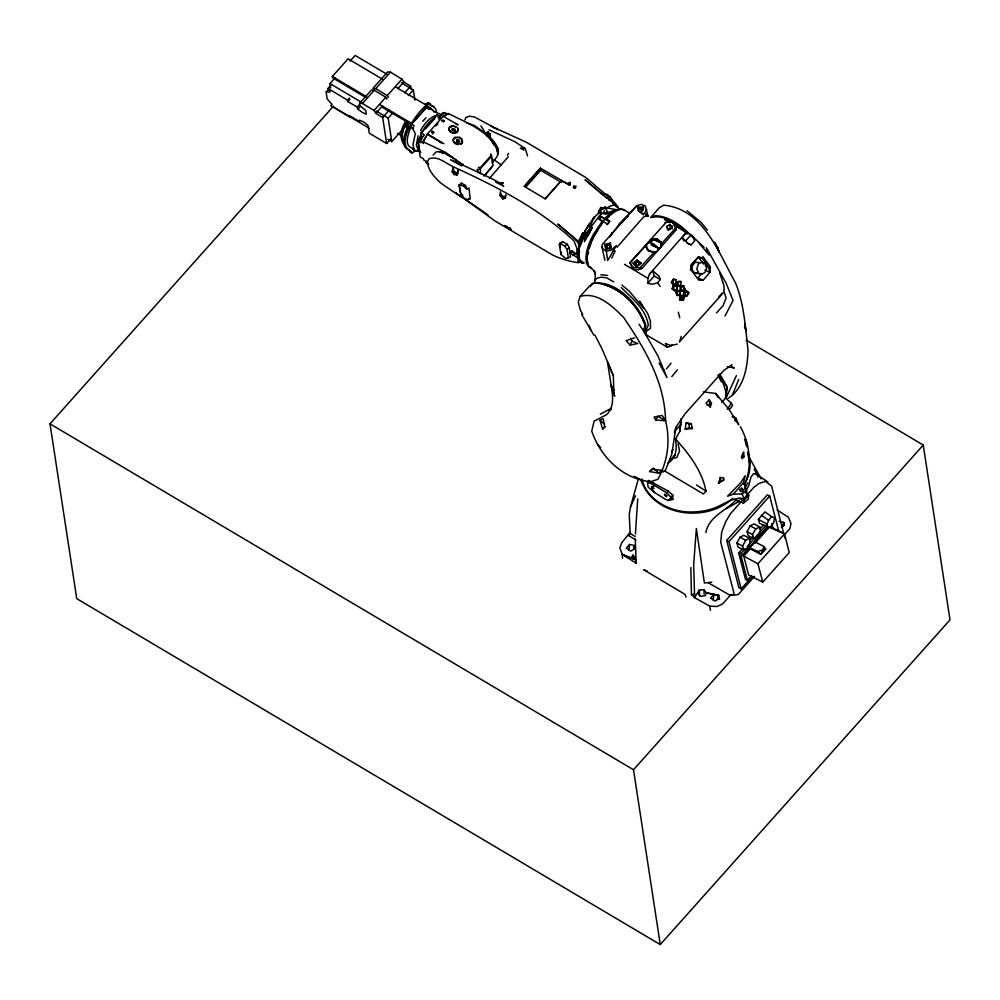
<?xml version="1.0" encoding="UTF-8"?>
<svg xmlns="http://www.w3.org/2000/svg" width="1000" height="1000" viewBox="0 0 1000 1000"><rect width="100%" height="100%" fill="white"/><g stroke="black" fill="none" stroke-linecap="round" stroke-linejoin="round"><path stroke-width="1.5" d="M408.175 122.1L406.5 125.275L406.5 127.438L404.5 126.112L407.238 121.812M605.812 218.663L609.913 221.012L607.062 224.662L609.462 221.938L605.812 219.713L605.812 218.663L615.375 211.3L620.525 209.237L624.462 210.125L629.825 213.312M402.325 138.637L402.375 133.325L403.825 127.487L406.075 123.112M622.475 558.2L622.337 554.475L636.138 563.2L636.188 560.062L622.337 554.475L619.837 547.888L621.712 542.788L630.087 532.438L629.25 514.525L630.45 507.15L638.4 478.663M586.225 232.463L578.65 249.288L578.513 257.825L582.112 263.012M449.6 127.325L452.9 125.9L456.375 126.925L452.262 126.025L449.6 127.325L448.8 129.475L450.375 131.912L455.438 133.238M649.5 274.1L652.775 270.663L659.137 276.35L660.225 279.55L657.588 282.875L651.963 284.25L647.862 283.288L648.012 278.387L649.5 274.1L685.075 233.85L688.3 233.325L691 234.938L704.062 247.362M637.725 498.888L635.425 534.1M409.475 123.4L409.275 122.037C406.788 129.762 397.812 146.237 409.45 150.2M436.475 112.9L435.913 109.375L433.888 106.613L430.737 105.562L429.925 103.637L426.55 105.337C419.8 109.025 393.363 143.25 411 151.113L411.875 152.975L415.763 150.738M678.875 281.775L676.062 282.838L677.75 286.062L683.775 285.887L683.525 295.375L684.65 296.663L683.438 300.238L679.6 299.85L679.712 295.338L686.975 295.887L688.787 292.7L686.213 290.6L677.575 291.062L675.775 292.1L677.2 295.512L680.425 294.975L680.125 286.112L680.987 285.525L680.925 281.5L678.162 281.588L673.5 285.113L672.175 288.663L674.163 290.55L676.938 290.012L676.775 285.812L673.5 285.113L671.363 282.475L673.462 279.163L675.925 279.575L676.112 283.85L673.312 284.312L671.363 282.475L673.462 279.163M687.237 292.775L686.213 290.6L683.55 290.988L685.138 289.875L683.775 285.887L681.1 287.587L680.1 290.575L679.712 295.338L681.137 295.95L680.913 299.387L679.6 299.85L683.438 300.238L680.913 299.387L685.713 290.775L688.787 292.7L686.975 295.887L684.587 293.988M419.062 146.062L418.85 149.125L420.737 152.4M457.863 172.525L458.038 170.075L456.912 175.025L454.038 174.425L452.212 171.812L453.188 166.725C445.763 163.4 437.812 155.412 429.038 158.812L427.7 161.2C427.312 169.75 434.2 176.55 439.787 182.237C455.325 193.75 472.375 203.325 487.9 215.012M594.862 281.863L595.4 274.438L594.225 270.725L595.413 274.163M746.237 493.413L748.75 495.213L743.825 500.538L743.637 503L735.8 500.138C725.812 511.012 708.787 516.487 705.875 532.575M500.037 195.575L501.438 195.275L505.325 197.675L502.812 198.812L500.037 195.575L500.337 191.75L502.812 198.812L505.225 198.275L505.675 194.938L505.225 198.275M721.787 402.488L725.537 397.925L726.038 392.013L723.263 383.55L718.325 375.562M578.65 249.288L578.1 255.4L579.725 261.163L583.475 263.312M679.837 431.238L681.237 418.9L679.837 431.238L675.575 439.087C676.888 448.375 676.85 457.775 667.65 463.363M458.288 130.1L457.612 127.963L458.288 130.1L455.763 132.75L453.275 133.025L450.375 131.912L448.8 129.475L449.613 126.925L452.9 125.9M748.75 495.213L748.312 499.2L743.637 503L735.8 500.138M736.4 375.637L726 398.05L727.212 387.113L719.75 373.862M628.913 550.2L629.6 544.45L634.263 545.45L634.438 549.038L630.775 551.112L626.337 548.15L629.6 544.45M713.175 600.15L713.863 594.4L706.375 592.837L704.038 589.862L699.425 589.825L694.538 597.638L709.737 606.138L717.075 606.5L722.688 603.875L730.238 595.375L732.475 594.362M405.15 137.55L405.462 135.1M690.438 270.275L691.162 264.662L698.625 256.725L702.113 258.175L708.675 267.162L709.875 272.362L703.225 280.138L698.838 280.175L691.275 270.212L691.188 265.712L698.625 256.725M662.938 472.1L665.375 470.425L671.725 454.45L675.975 427.175L685.113 413.725L723.65 370.6L732.138 364.688M740.375 426.737C750.113 444.1 752.412 466.375 744.625 484.925M584.188 238.137L585.3 230.712L589.275 223.975L588.25 226.8M418.562 142.262L419.263 150.325M458.312 129.825L457.038 132.6M604.9 260.35L601.975 247.25L602.45 244.237L636.862 205.675L641.213 204.4L645.225 205.963L648.037 216.125L647.013 216.213M685.15 429.162L686.188 422.8L691.213 423.612L692.487 428.537L685.15 429.162L689.25 427.663L692.487 428.537M569.375 184.938L569.8 182.387L567.263 183.663L540.438 168.162L524.275 186.363L545.188 198.837L561.375 180.6L569.375 184.938L567.263 183.663M401.625 139.625C399.762 133.262 402.463 126.463 405.75 121.025M588.05 254.613L588.55 251.825M455.562 123.525L458.088 124.913L443.188 116.287L427.425 133.963L423.062 141.762L423.338 143.588A5.35 2.138 -59.3 0 1 423.363 142.487M490.538 156.113L480.188 167.825L480.7 173.675M743.637 482.413L745.25 475.688L740.512 482.987L727.55 496.225L733.325 494.162L742.05 493.9L746.525 490.825L743.637 482.413L733.325 494.162M600.675 207.488L600.812 208.938L598.888 211.537L600.675 207.488L605.875 208.45L607.325 211.788L604.462 213.575L601.65 213.637L599.288 216.038L584.9 235.062L582.612 233.238C580.7 241.938 575.7 251.038 579.475 259.913L582.375 262.875M659.062 363.038L666.988 377.612L658.012 356.125L643.8 331.275L645.263 325.412C637.825 304.212 617.587 284.613 594.575 282.825L589.637 285.912L580.112 296.388L578.25 302.275L580.475 310.462L582.788 314.337M676.075 227.138L676.225 229.737L641.912 268.55L638.05 269.825L632.688 269.188L633.138 267.45L629.913 262.525L632.688 269.188L648.012 278.387M560.938 254.438L559.35 244.625L559.975 243.125L562.75 241.8L567.375 244.35L569.2 247.562L570.588 257L565.625 258.525L560.938 254.438L561.512 252.188M672.1 226.163L671.55 228.287L668 229.788L666.963 226.337L669.575 224.625L672.1 226.163L672.362 228.787M677.2 295.512L677.575 291.062L680.638 291.337M644.388 331.238L645.925 325.562C639.525 304.713 615.737 279.012 592.2 283.512L590.163 286.675M674.475 432.638L675.975 427.175M664.963 222.512L670.775 221.675L674.762 223.713L675.212 228.562L662.113 243.038L661.137 246.562L656.075 252.237L651.625 251.762M496.95 156.788L498.175 152.525C490.213 130.787 467.013 123.287 448.312 113.45L443.413 116.213M717.3 599.45L718.525 595.237L706.375 592.837L705.35 595.625L700.588 596.388L698.35 594.087L699.425 589.825L699.513 595.737M418.125 135.75L416.325 144.913L418.05 150.162M633.45 548.138L634.263 545.45M573.775 186.175L573.288 187.75L575.325 188.3L576.038 186.25L573.775 186.175L574.725 188.275M782.475 526.4L783.713 522.388L779.038 521.362M405.863 133.812L406.662 131.225M404.5 126.112C402.975 131.475 400.05 137.713 402.975 143.1L404.588 144.25M643.525 331.012L645.263 325.412M497.325 152.338L498.2 154.625C499.637 145.638 492.137 140.037 487.275 133.837L488 131.55L490.125 134.062L489.913 137.425L494.025 144.975M420.238 139.787L421.087 137.162M496.887 151.2L497.875 148.15M679.938 340.525L681.287 336.375M420.213 140.113L421.637 135.8M464.975 119.987L465.85 117.45L469.613 116.2L474.338 116.938L495.35 128.112L526.737 142.45L585.837 177.525L611.788 199.562L616.213 204.513L617.075 207.1M718.462 483.25L720.225 478.125L723.612 477.537L723.8 480.037L718.462 483.25L720.713 480.9L723.8 480.037M589.062 249.025L591.337 242.475M710.263 407.038L711.5 403.488L709.25 399.775L706.012 403.212L710.263 407.038L709.25 399.775M767.712 527.325L767.125 524.125L768.587 520.325L771.5 516.575L774.5 517.762L773.65 522.863L770.812 526.512L767.712 527.325L759.575 523.3L758.375 519.375L764.95 511.875L771.5 516.575M418.925 139.938C422.025 131.225 426.975 122.375 435.213 117.675M480.875 125.913L487.413 136.088L489.338 136.088L490.125 134.062L485.863 133.787L474.5 125.562L466.6 122.8M728.15 398.363L732.275 395.363L738.737 379.487M636.013 540.138L628.763 535.625L630.087 532.438L630.375 533.6L635.212 536.538M579.462 251.5L578.288 254.25L579.587 260.2L581.1 262.087L583.713 263.075M585.363 237.738C591.312 229.638 590.462 215.325 601.85 212.162M603.488 212.85L604.388 210.763M604.987 219.025L601.487 217.025L598.725 219.1L600.65 216.25L604.987 219.025L602.537 221.762L600 219.988M634.538 337.825L626.1 340.7L630.163 345.062L631.9 341.075L630.725 338.312M630.45 507.15L635.475 495.737M751.488 575.737L747.412 580.288L741.175 556.512L755.013 541.85L764.062 546.6L760.938 554.388L750.312 548.925L749.875 547.75L767.45 526.875M591.938 241.175L593.725 237.25M634.763 264.55L637.112 260.062L641.188 262.9L636.55 266.512L633.062 263L637.112 260.062L637.688 262.1L639.513 263.688L641.188 262.9L636.55 266.512L633.062 263L637.688 262.1M456.7 139.938L456.875 141.825L459.575 141.387L459.175 140.275L456.7 139.938L456.613 142.363M413.888 149.025L413.013 144.275L415.312 133.613L412.725 128.525L414.075 125.662L411.887 124.275M606.325 251.088L610.975 250.312L616.312 245.562L607.7 260.575L606.325 251.088L603.4 249.475L601.975 247.25M685.713 290.775L683.787 295.6L680.913 299.387L684.65 296.663M461.8 143.15L462.525 141.65L461.725 138.85L459.525 137.213L454.663 137.5L453.038 139.675L453.775 141.825L457.95 144.225L461.8 143.15L460.475 143.938M610.812 235.45L612.075 232.825L609.837 236.863L618.962 224.55L636.862 205.675M611.775 258.038L615.188 251.025L613.312 250.812M647.513 482.8L648.65 480.487L668.325 491.15L672.775 495.112L672.837 499.45L668.5 500.45L665.4 499.325L654.525 492.475L648.162 487.15L647.513 482.8L653.737 483.075M458.288 144.625L455.325 143.763L453.587 141.825L453.212 140.05L454.663 137.5L459.363 137.738L461.475 139.025L462.5 142.387L460.913 144.238M507.488 155.325L508.5 153.312M736.963 543.075L739.925 537.225L743.888 535.312L749.587 538.413L750.4 542.2L747.7 548.062L743.725 550.037L737.975 547.013L736.963 543.075L742.575 546.075L743.725 550.037M747.15 531.663L750.113 525.812L754.075 523.9L759.812 527.025L760.562 530.8L757.837 536.75L753.863 538.612L748.162 535.6L747.15 531.663L752.475 534.513L753.863 538.612M578.4 241.45L557.8 224.062L573.812 237.775L577.5 241.962L579.612 246.125L578.4 241.45L582.612 233.238L583.288 237.662L582.612 233.238M579.663 251.612L578.288 254.25L578.538 250.287A33.325 13.338 -59.3 0 1 585.3 230.712M587.888 235.787L592 227.875L590.075 226.725M725.013 315.988L733.05 300.487L726.363 283.725L706.475 247.825L706.575 252.175M745.475 491.8L748.787 485.487L750.975 477.062L753.662 473.575L756.425 474.338L767.9 481.95M742.575 546.075L745.662 540.25L749.587 538.413M744.912 488.2L747.775 482.875M408.725 123.713L407.575 125.838L406.5 125.275M406.112 125.1L407.375 122.788M452.45 128.65L451.925 129.613L453.825 130.963L454.812 130.75L455.012 129.162L452.45 128.65L452.45 130.375L454.525 130.15L455.325 132L454.812 130.75M433.088 155.087L436.275 151.812C447.088 150.512 454.338 160.387 463.162 164.475L462.512 165.037L490.7 178.075L499.688 182.913L503.688 186.188L495.6 182.025M744.2 484.462C750.4 475.112 751.9 462.3 747.525 451.95M672.775 495.112L668.5 500.45M487.413 136.088L488.5 134.162L487.275 133.837M752.475 534.513L755.788 528.875L759.812 527.025M584.875 239.737L592 227.875L584.425 241.725M594.325 235.95L598.337 229.288M721.975 293.212L718.85 297.013M652.25 488.438L651.4 486.3L653.875 488.45L652.25 488.438L653.812 485.875M465.312 199.525L495.275 221.15L548.275 252.438C557.3 258.188 568.237 261.2 578.612 262.75L577.513 257.712L570.075 253.062L571.175 251.275L577.038 253.888L578.575 252.5M632.925 555.1L631.15 557.938L635.138 557.587L632.925 555.1L633.4 558.075M420.513 130.7C424.225 124 429.25 117.475 436.875 115.113M580.112 296.388C597.45 291.6 612.312 306.1 623.538 317.375C644.712 348.375 664.788 382.088 665.562 420.763L655.688 420.062L658.012 416.388L665.562 420.763C670.512 440.65 667.75 461.35 657.925 479.25L650.85 481.712C622.825 479.1 600.538 457 591.737 431.1L594.125 421.138L606.638 414.625C614.812 406.712 612.612 395.1 611.275 385L614.688 396.175L611.638 388.55L607.438 361.725L613.325 375.625L613.888 392.512M639.513 263.688L638.312 265.575L636.425 265.9M638.325 210.775L640.638 211.975L642.812 210.625L643.388 207.125L637.95 207.188L638.325 210.775L643.438 214.625L646.787 209.525M671.375 452.05L672.987 449.625M598.725 219.1L600.65 216.25L601.487 217.025M456.912 175.025L457.775 173.75L453.7 171.05L453.188 166.725C496.188 186.388 539.188 208.4 573.987 240.888L576.838 248.188L577.038 253.888M400.825 135.538L402.375 133.325M727.138 409.3L731.438 403.312L725.537 397.925M425.375 128.9L434.462 118.9M594.288 217C585.475 229.387 574.138 245.863 580.237 261.575L583.825 263.062M607.3 224.05L603.263 221.55C594.338 233.975 582.55 250.975 589.062 266.675L593.825 270.425L595.312 274.088M492.137 166.5L484 176.075M573.038 255.538L574.55 253.512L572.987 251.612M683.938 240.963L682.225 237.625L685.075 233.85M729.775 409.087L732.613 405.6L731.438 403.312M599.138 227.963L603.263 221.55M598.888 218.725L602.438 221.038L593.212 234.737A33.413 13.388 -59.3 0 0 589.837 267.325M466.962 189.188L465.55 185.562L461.525 183.15L459.275 186.025L460.7 194.387L463.2 197.6L467.413 199.75L470.188 198.55L468.988 187.887L466.962 189.188L463.3 185.912L459.1 184.988L460.812 193.438L463.2 197.6M602.65 429.125L604.725 426.45L603.138 418.713L599.963 420.2L602.65 429.125L605.35 426.637M492.125 162.887L496.3 157.637M628.763 535.625L630.375 533.6M641.838 478.85C646.2 497.987 665.738 509.55 684.2 511.662C693.2 512.475 702.35 511.763 711.025 509.188C722.438 506 731.65 496.6 744.212 498.55L747.113 494.938L746.525 490.825M666.488 368.875L671.062 363.225M606.6 248.463L605.825 246.588L610.337 243.15L611.237 247.65L609.212 248.5L605.675 248.975L604.75 244.412L610.337 243.15L609.788 249.112M672.837 499.45L666.912 492.875L668.325 491.15M671.812 376.575L677.362 369.9M609.212 248.5L610.4 247.087L609.712 245.312L604.75 244.412L605.825 246.588M489.338 178.512L508.288 156.688M647.862 283.288L654.237 275.963L652.775 270.663M617.062 247.213L643.325 217.2L646.5 215.637L648.037 216.125L645.675 213.95L646.5 215.637M665.888 222.662L629.913 262.525M570.075 253.062L572.2 250.662M630.375 262.575L649.188 241.95L653.662 239.862L658.112 240.075L662.113 243.038L653.662 239.862L649.613 240.413M767.325 526.8L741.175 556.512L741.025 553.425L745.088 548.862M424.538 160.525A5.35 2.138 -59.3 0 1 423.95 160.212L423.55 158.912L420.238 156.925L417.762 140.8L421.025 136.562L421.087 132.9L438.612 113.275L441.938 115.213L443.575 113.575A5.35 2.138 -59.4 0 1 445.962 113.162L446.362 114.462L443.025 112.5L440.513 115.288M524.275 186.363L540.438 168.162L540.775 170.3L525.688 187.162M545.188 198.837L561.375 180.6M701.825 273.4L697.75 277.987L703.225 280.138M741.737 501.012L730.512 513.675L725.913 521.337L721.688 531.95L720.738 542.25L734.412 594.975L738.25 594.587L754.562 576.312M747.862 494.1L753.988 487.188L758.913 483.512L765.487 481.35L771.65 486.138L784.887 538.188M747.412 580.288L745.475 579.45L738.7 552.975L742.675 548.5M749.638 540.65L752.613 537.288M755.175 543.15L769.225 527.3L770.8 526.95L784.55 533.862L789.237 552.6L762.75 582.137L748.637 575L743.763 556.1L750.312 548.925M762.75 582.137L757.925 563.787L784.55 533.862L769.225 527.3M365.637 97.413L332.562 77.812L332.362 76.438L348.088 58.812L382.663 79.312M330.675 88.012L330 83.6L335.037 77.962M350.112 61.062L355.15 55.425L386.887 74.237M390.588 139.113L386.662 143.512L369.263 133.175L368.088 125.525L364.263 122.338L359.462 120.125L359.575 121.625L349.9 115.887L350.112 117.2L330.675 105.65L332.062 104.475L327.05 98.688L326.188 91.95L330.225 92L328.013 88.4L330.962 85.1M326.188 91.95L328.15 89.75M746.188 340.087L923.25 445.062L950 619.875L660.263 944.575L76.75 598.65L50 423.837L333.5 106.112M387.025 99.15L385.812 97.275L374.275 90.262L371.463 90.013L359.675 103.212L360.062 105.7L365.788 110.612L366.337 114.188L362.45 112.513L357.912 109.175L357.238 107.025L347.825 101.575L347.575 100.225L349.538 98.025M347.825 101.575L349.787 99.375M357.238 107.025L359.2 104.825M359.675 103.212L362.488 103.462L374.275 90.262M390.438 72.15L387.625 71.9L372.925 88.375L375.737 88.625L390.438 72.15L401.975 79.162L403.787 81.975L410.625 86.175L411.087 89.237M357.912 109.175L359.875 106.975M386.662 143.512L382.675 117.5L375.838 113.3L374.038 110.487L385.812 97.275M388.488 97.513L387.275 95.638L401.975 79.162M375.838 113.3L382.575 105.75M397.875 88.612L403.787 81.975M382.675 117.5L389.412 109.95M404.712 92.812L410.625 86.175M387.825 139.262L391.788 141.613L388.188 118.1L393.225 112.463M408.3 95.562L413.338 89.925L401.438 82.863M391.788 141.613L402.85 129.213M436 125.887L437.975 123.675M679.312 342.038L723.175 292.887M752.35 576.362L741.162 588.913L738.875 587.663L726.725 540.4L767.412 494.825L769.712 496.012L778.812 531.475M741.162 588.913L729.013 541.65L769.712 496.012M747.125 546.587L766.438 524.938M660.263 944.575L633.513 769.762L923.25 445.062M759.663 529.388L763.763 524.812M675.575 439.087C689.25 453.975 702 470.887 706 491.138L703.413 494L664.15 470.675M784.65 534.45L789.875 528.688L790.975 523.462L788.337 517.225L777.038 509.875M559.35 244.625L562.75 241.8M633.138 267.45L639.875 267.85L654.225 252.1L647.925 250.475L645.55 245.362L647.925 250.475L650.312 251.6L646.513 247.887L646.55 243.925L653.662 239.862L656.413 240.312L660.75 243.137L661.137 246.562L660.75 243.137L656.812 238.738L651.438 238.8M685.438 241.062L691 234.938L694.025 237.625L694.425 241.225L691.1 244.862L687.138 243.188M764.062 546.6L765.7 549.15L760.938 554.388L757.6 551.462L749.875 547.75M716.488 312.887L723.062 305.725L726.1 297.962L723.65 290.562M674.463 431.55L680.675 424.775M732.275 395.363C744.587 384.1 747.537 366.125 748.037 350.188C745.312 327.512 744.212 304.088 735.45 282.75C718.85 253.225 703.213 208.8 663.763 205.188L659.262 207.775L650.55 217.638L655.312 215.6C671.488 216.562 684.862 228.113 695 239.9M578.275 261.7L581.075 262.475L582.05 261.438M488 131.55L485.863 133.787L488.5 134.162L489.338 136.088M422.65 121.263L425.95 117.85M605.212 213.962L607.325 211.788M672.387 344.513L670.75 346.175L667.25 347.175L646.425 334.938L643.725 330.975L646.413 329.475L648.325 325.238C645.95 309.025 632.212 298.45 621.325 287.6M595.025 280.138L597 278.188L600.962 277.2L606.613 277.787L613.8 281.975M628.062 215.65L618.962 224.55L626.05 217.325L628.35 216.137M649.6 471.575L652.2 469.3L661.875 470.312L658.838 473.162L649.6 471.575L652.35 468.9M605.812 219.713L609.012 216.675M484.75 175.6L493.1 165.35L490.863 154.95M438.338 116.525L440.15 116.125L440.863 116.962L439.338 117.938L438.338 116.525L438.638 119.012M604.875 218.3L610.825 212.938L616.413 209.713A33.413 13.388 -59.3 0 1 624.688 210.55M577.513 257.712L579.15 256.25M568.4 258.188L567.087 249.438L569.2 247.562M599.4 211.5L604.487 207.4L616.413 209.713M432.287 131.325L431.6 131.862L432.438 133.238L434.1 132.188L432.287 131.325L432.65 134.025M459.1 184.988L461.525 183.15M732.75 498.363C706.162 523.05 653.85 516.663 641.05 480.35M453.925 138.613L455.325 137.613M673 456.562L675.025 455.3M560.825 243.912L564.625 246.038L567.375 244.35M741.9 488.25L739.375 489.712L741.112 491.712L743.812 490.163L741.9 488.25L742.9 492.013M781.4 527.288L783.8 525.913L783.713 522.388L784.388 525.125M725.962 508.8L739.188 501.337M600.325 414.175L611.325 408.3M452.212 171.812L453.7 171.05L454.038 174.425L457.775 173.75M641.137 208.263L643.388 207.125L642.938 209.562L637.95 207.188L638.525 209.5L641.137 208.263L641.325 212.725M425 104.412L428.375 102.725L429.925 103.637M711.5 403.488L707.113 405.387M437.113 112.45L434.312 111.75L430.725 108.3L428.762 109.262L425.35 107.3M413.55 149.812L414.65 149.288M409.762 150.7L410.325 152.05L411.125 151.675M412.625 149.3L416.15 151.25L418.075 150.387M467.413 199.75L470.188 198.55M608.825 410.138L611.237 409.212M682.325 290.95L685.138 289.875L683.675 286.462L680.125 286.112L682.325 290.95L680.1 290.575L675.775 292.1L677.4 294.788L680.425 294.975M608.275 197.475L610.25 196.775L611.875 199.412M604.612 213.6L614.938 210.2M765.7 549.15L757.6 551.462M426.275 161.588A5.35 2.138 -59.3 0 1 425.975 160.837L426.262 162.675L427.5 162.325M606.312 214.05L610.825 212.938M677.325 344.075L671.012 345.625L665.413 343.4L667.25 347.175M651.688 217.45C665.413 214.112 677.763 225.263 687.613 233.363M605.675 248.975L611.237 247.65L610.4 247.087M690.863 567.463L691.45 594.587L694.538 593.862L693.662 564.938L696.363 528.538L704.412 583.05L711.775 582.112M670.312 458.9L676.85 457.475L679.538 451.238L678.1 443.762M630.163 345.062L637.775 343.537L631.9 341.075M491.7 156.062L479.888 169.262L477.088 169.35L479.125 172.838M675.925 279.575L673.188 280.05L673.312 284.312L674.163 290.55L676.938 290.012L676.775 285.812L674 286.25L672.175 288.663L674.65 290.613M608.9 200.05L611.788 199.562M463.3 185.912L465.55 185.562M686.188 422.8L689.137 423.938L691.213 423.612M681.137 295.95L683.787 295.6M600.812 208.938L605.875 208.45L610.575 205.912L615.375 204.85L585.075 179.762L606.562 198M741.312 457.2L743.913 456.95L743.775 451.95L741.7 456.075L742.087 458.725L743.913 456.95L742.475 453.35M734.412 594.975L730.238 595.375L708.45 582.863M497.75 183.012L503.35 182.875L499.688 182.913M457.212 141.7L459.325 142.037L459.175 140.275M680.925 281.5L678.162 281.588L677.75 286.062M698.487 262.488L694.862 262.325L692.075 266.325L692.25 270.025L694.638 273.137L697.038 273.087M416.15 151.25L418 151.237L416.188 151.075M581.075 262.475L583.7 262.512M694.638 273.137L701.95 274.125L704.9 272.525L706.7 268.337L705.113 263.712L701.938 262.175L698.45 263.788L696.8 269.025L698.875 273.25M702.113 258.175L699.038 258.062L703.475 264.075M703.375 391.9L715.6 393.438L728.975 409.3L738.713 424.938M600.825 274.725L607.562 275.413M527.55 155.963L525.288 148.55L520.3 148L523.837 150.15M651.762 251.75L656.075 252.237M604.2 193.95L606.925 194.312L610.25 196.775M680.987 285.525L677.475 284.938L676.062 282.838M718.525 595.237L713.863 594.4L710.588 598.062L715.025 601.062L718.625 598.95L718.525 595.237L719.55 599.45M738.7 552.975L741.025 553.425M727.25 366.575L734.287 368.075L731.625 366.55M430.513 108.9L433.338 110.55M601.8 283.812C620.775 288.962 637.525 304.275 644.112 322.812M651.363 244.725L658.812 248.425L653.725 243.95L649.188 241.95L653.625 245.425M478.375 167.25L480.188 167.825M639.875 267.85L641.912 268.55M732.087 416.737L735.7 418.013L738.612 424.075M460.188 163.225L450.45 159.75L461.65 165.938M439.45 142.037L441.675 142.85L427.25 134.312M622.337 554.475L636.188 560.062M705.45 265.75L708.675 267.162M443.512 153.438L439.538 151.7L445.45 153.55L452.762 157.487L447.475 155.175M666.312 219.838L670.2 221.6M488.963 129.738L514.837 141.688L525.288 148.55M738.925 498.237L743.825 500.538M651.45 244.95L658.812 248.425L649.188 241.95M589.062 266.675L591.688 267.913M429.188 104.637L432.325 105.688L433.8 107.3M704.875 269.962L709.875 272.362L710.362 266.762L702.825 256.5M691.1 244.862L687.775 243.212L682.225 237.625M453.113 133.262L449.613 130.9L448.85 129.225M409.175 126.713L412.725 128.525M739.925 537.225L745.662 540.25M750.113 525.812L755.788 528.875M758.375 519.375L767.125 524.125M743.763 556.1L757.925 563.787M634.212 476.238L641.9 480.412M726.725 540.4L729.013 541.65M423.062 141.762L445.425 152.275L461.413 164.088M624.5 264.425L632.688 269.188M540.775 170.3L561.6 182.537M395.962 87.2L426.55 105.337L426.763 106.7L411.037 124.325L410.825 122.95L379.975 104.663M332.362 76.438L366.75 96.825M427.425 133.963L443.95 143.75M381.5 106.812L409.275 123.287M406.55 127.163L408.113 128.088M330 83.6L361.75 102.413M376.287 111.037L388.188 118.1M397.413 133.325L401.438 135.712M410.325 152.05L411.875 152.975M333.6 107.112L369.312 128.287M50 423.837L633.513 769.762M421.087 132.9L424.412 134.875L422.825 136.838A5.35 2.138 -59.3 0 0 421.025 141.1L421.087 142.775L417.762 140.8M574.55 253.512L578 255.562M611.638 388.55L614.1 390M666.912 492.875L650.575 483.15L648.65 480.487M733.138 416.475L735.7 418.013L736.462 421.788L734.6 419.963M647.337 571.075L643.763 569.8L685.075 594.412L686.075 597.112M654.237 275.963L660.225 279.55M427.388 106.275L430.725 108.3M426.262 162.675L428.663 164.125M328.013 88.4L347.575 100.225M375.737 88.625L387.275 95.638M362.488 103.462L374.038 110.487M494.8 128.575L490.613 125.65M696.488 485L706 491.138M672.638 222.925L679.525 227.4M613.062 204L618.5 207.675M493.988 159.713L501.512 165.062M761.375 515.188L768.587 520.325M687.025 210.738L701 222.312L707.412 230.125M656.812 238.738L662.113 243.038M613.787 203.988L616.888 206.513M456.688 193.588L455.325 192.475L462.1 197.325M621.975 285.087L629.487 291.488L643.487 308.2L639.637 301.163L647.688 313.562L650.413 321.062L650.5 328.325L646.025 331.45L646.425 334.938M682.8 230.025L687.05 233.762M599.963 420.2L604.163 423.938M495.8 128.225L497.388 129.675M460.812 193.438L462.837 195.3M653.263 468.013L658.838 473.162M640.638 211.975L643.438 214.625M598.688 210.812L601.65 213.637M691.45 594.587L694.538 597.638L694.538 593.862M597.9 444.663L600.675 447.812M675.212 228.562L676.225 229.737M699.175 243.238L709.175 255.037M719.375 397.938L715.6 393.438L717.887 397.125M657.588 282.875L660.175 286.35M652.087 489.175L654.525 492.475M663.425 369.225L664.513 370.712M564.625 246.038L567.087 249.438M505.725 227.113L504.588 225.512L506.9 226.425L511.112 230.3L510.138 227.662M718.487 374.825L727.212 387.113L725.913 392.413L726 398.05M639.05 324.263L643.8 331.275M665.562 420.763L662.163 415.45L654.112 417.038L655.688 420.062M581.625 314.375L593.875 335.175M413.225 149.037L412.788 148.338C402.137 145.412 409.8 131.037 411.688 124.15L426.262 107.825L428.263 106.812L428.913 108.325M748.5 456.025L761.2 478.963M594.913 335.138L601.875 348.5L613.325 375.625M754.15 469.062L758.2 477.075M433.45 110.787L433.963 111.875M742.05 493.9L744.212 498.55M718.213 374.938L721.175 381.662M428.375 102.725L428.975 104.15M490.8 153.925L492.388 159.762M588.987 325.4L591.213 330.913M744.463 326.7L746.025 330.712L744.8 323.888M744.663 487.775L747.113 494.938M719.575 272.5L723.85 285.287L724.15 289.85M635.725 262.45L636.975 266.6M744.663 439.162L746.8 446.737L746.213 440.225M678.325 312.213L679.762 317.75M771.737 523.725L772.9 528.212M666.963 226.337L667.475 228.988M747.8 453.275L749.613 463.263M569.8 182.387L570.275 185.025M669.575 224.625L670.375 229.175M709.737 606.138L710.4 610.388M602.438 221.038L602.537 221.762M413.338 89.925L414.913 100.213M720.188 477.113L720.713 480.9M559.975 243.125L560.438 247.512M438.888 116.037L439.038 118.45L440.25 118.287L440.15 116.125M607.075 245.062L607.225 248.15M635.262 538.825L636.138 563.2M492.575 161.012L492.612 161.863M689.137 423.938L689.25 427.663M704.038 589.862L704.075 594.087M444.875 115.938A5.35 2.138 -59.3 0 1 448.288 114.537M423.7 141.125A5.35 2.138 -59.3 0 1 426.138 136.938M614.55 204.525A33.413 13.388 -59.3 0 1 618.025 207.387M592.75 219.062A33.388 13.388 -59.3 0 1 594.562 216.8M598.237 212.763A33.388 13.388 -59.3 0 1 605.513 206.85M419 145.65L419.438 150.5L419 145.612M666.725 495.462L666.65 496.725L664.5 495.325L664.587 494.087L666.725 495.462M444.363 121.088L443.075 121.9L441.712 120.712L442.8 119.925L444.363 121.088M669.538 229.5L668 229.788L667.738 228.688L669.538 229.5M670.05 222.587L664.837 219.55L670.05 222.613M688.3 233.325L673.962 224.913L688.3 233.325M717.8 247.575L714.438 242.188L719.262 252.225L717.8 247.575"/></g></svg>
